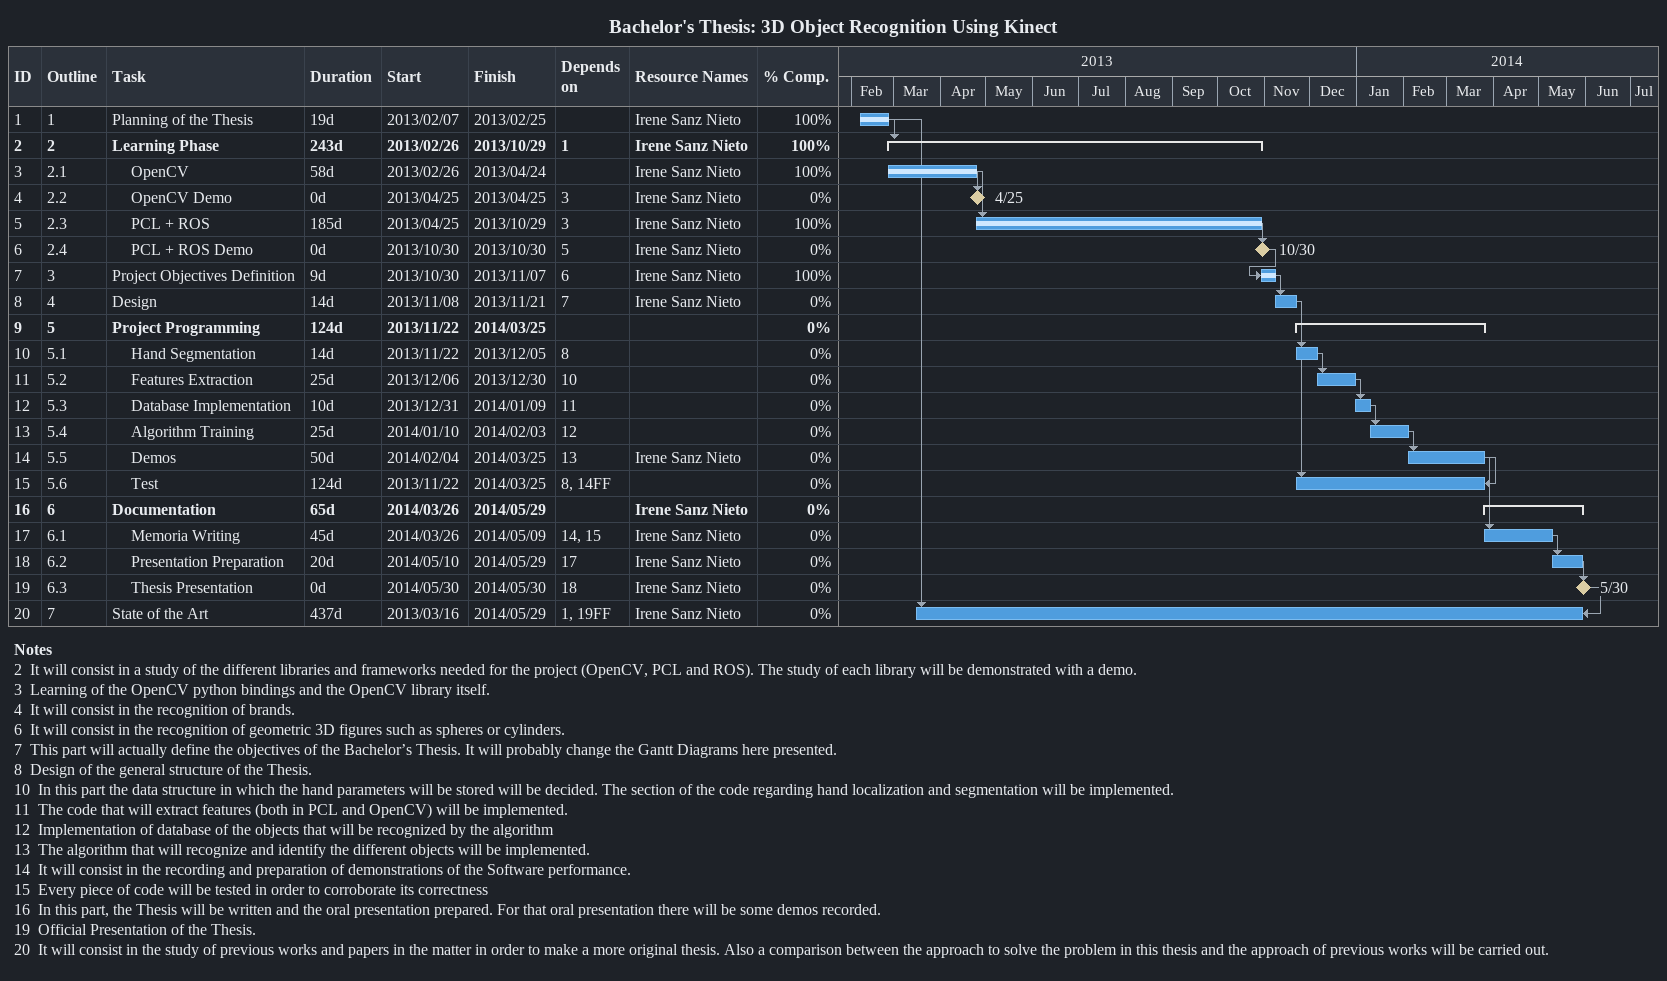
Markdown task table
Bachelor's Thesis: 3D Object Recognition Using Kinect

| ID | WBS | Task | Duration | Start | Finish | Predecessors | Resources | % complete |
|---|---|---|---|---|---|---|---|---|
| 1 | 1 | Planning of the Thesis | 19d | 2013-02-07 | 2013-02-25 |  | Irene Sanz Nieto | 100 |
| 2 | 2 | **Learning Phase** | 243d | 2013-02-26 | 2013-10-29 | 1 | Irene Sanz Nieto | 100 |
| 3 | 2.1 | OpenCV | 58d | 2013-02-26 | 2013-04-24 |  | Irene Sanz Nieto | 100 |
| 4 | 2.2 | OpenCV Demo | 0d | 2013-04-25 | 2013-04-25 | 3 | Irene Sanz Nieto | 0 |
| 5 | 2.3 | PCL + ROS | 185d | 2013-04-25 | 2013-10-29 | 3 | Irene Sanz Nieto | 100 |
| 6 | 2.4 | PCL + ROS Demo | 0d | 2013-10-30 | 2013-10-30 | 5 | Irene Sanz Nieto | 0 |
| 7 | 3 | Project Objectives Definition | 9d | 2013-10-30 | 2013-11-07 | 6 | Irene Sanz Nieto | 100 |
| 8 | 4 | Design | 14d | 2013-11-08 | 2013-11-21 | 7 | Irene Sanz Nieto | 0 |
| 9 | 5 | **Project Programming** | 124d | 2013-11-22 | 2014-03-25 |  |  | 0 |
| 10 | 5.1 | Hand Segmentation | 14d | 2013-11-22 | 2013-12-05 | 8 |  | 0 |
| 11 | 5.2 | Features Extraction | 25d | 2013-12-06 | 2013-12-30 | 10 |  | 0 |
| 12 | 5.3 | Database Implementation | 10d | 2013-12-31 | 2014-01-09 | 11 |  | 0 |
| 13 | 5.4 | Algorithm Training | 25d | 2014-01-10 | 2014-02-03 | 12 |  | 0 |
| 14 | 5.5 | Demos | 50d | 2014-02-04 | 2014-03-25 | 13 | Irene Sanz Nieto | 0 |
| 15 | 5.6 | Test | 124d | 2013-11-22 | 2014-03-25 | 8, 14FF |  | 0 |
| 16 | 6 | **Documentation** | 65d | 2014-03-26 | 2014-05-29 |  | Irene Sanz Nieto | 0 |
| 17 | 6.1 | Memoria Writing | 45d | 2014-03-26 | 2014-05-09 | 14, 15 | Irene Sanz Nieto | 0 |
| 18 | 6.2 | Presentation Preparation | 20d | 2014-05-10 | 2014-05-29 | 17 | Irene Sanz Nieto | 0 |
| 19 | 6.3 | Thesis Presentation | 0d | 2014-05-30 | 2014-05-30 | 18 | Irene Sanz Nieto | 0 |
| 20 | 7 | State of the Art | 437d | 2013-03-16 | 2014-05-29 | 1, 19FF | Irene Sanz Nieto | 0 |

Notes
- 2: It will consist in a study of the different libraries and frameworks needed for the project (OpenCV, PCL and ROS). The study of each library will be demonstrated with a demo.
- 3: Learning of the OpenCV python bindings and the OpenCV library itself.
- 4: It will consist in the recognition of brands.
- 6: It will consist in the recognition of geometric 3D figures such as spheres or cylinders.
- 7: This part will actually define the objectives of the Bachelor’s Thesis. It will probably change the Gantt Diagrams here presented.
- 8: Design of the general structure of the Thesis.
- 10: In this part the data structure in which the hand parameters will be stored will be decided. The section of the code regarding hand localization and segmentation will be implemented.
- 11: The code that will extract features (both in PCL and OpenCV) will be implemented.
- 12: Implementation of database of the objects that will be recognized by the algorithm
- 13: The algorithm that will recognize and identify the different objects will be implemented.
- 14: It will consist in the recording and preparation of demonstrations of the Software performance.
- 15: Every piece of code will be tested in order to corroborate its correctness
- 16: In this part, the Thesis will be written and the oral presentation prepared. For that oral presentation there will be some demos recorded.
- 19: Official Presentation of the Thesis.
- 20: It will consist in the study of previous works and papers in the matter in order to make a more original thesis. Also a comparison between the approach to solve the problem in this thesis and the approach of previous works will be carried out.
